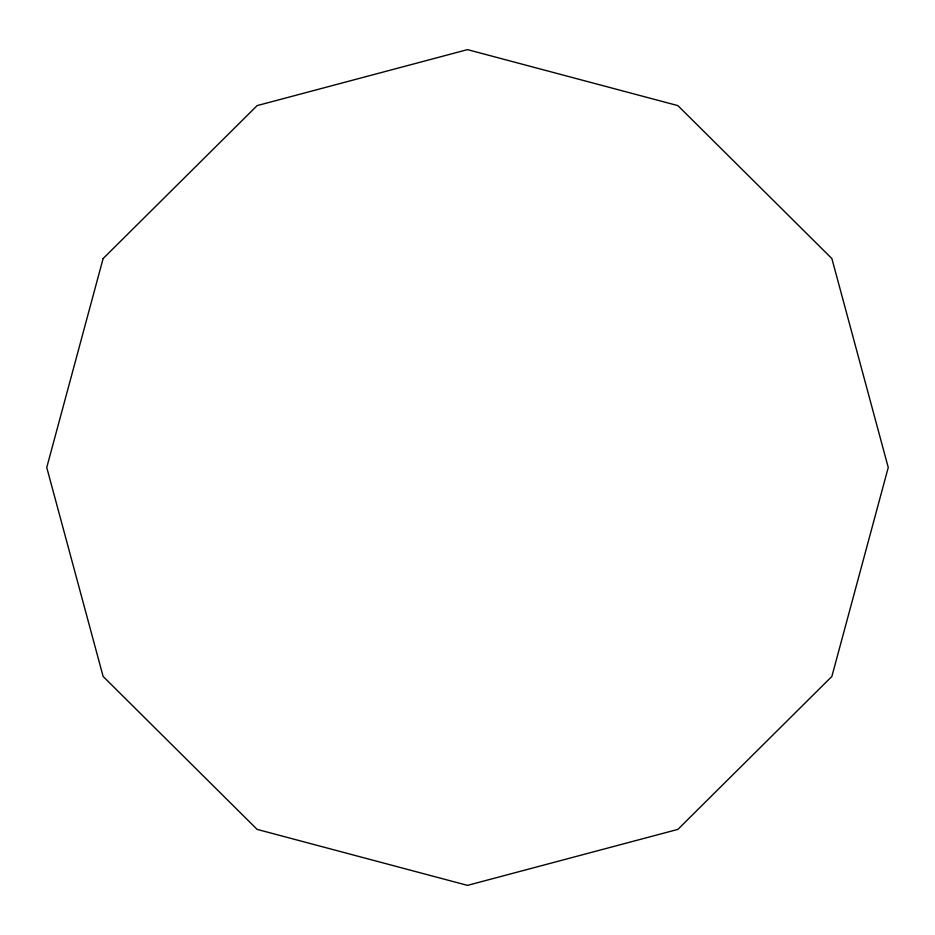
<?xml version="1.0" encoding="UTF-8"?>
<svg xmlns="http://www.w3.org/2000/svg" width="935" height="935" viewBox="0 0 935 935"><rect width="100%" height="100%" fill="white"/><g stroke="black" fill="none" stroke-linecap="round" stroke-linejoin="round"><path stroke-width="1.4" d="M103.119 258.563L46.75 467.5L103.119 676.437L257.125 829.392L467.5 885.375L677.875 829.392L831.881 676.437L888.25 467.5L831.881 258.563L677.875 105.608L467.5 49.625L257.125 105.608L103.119 258.563"/></g></svg>
